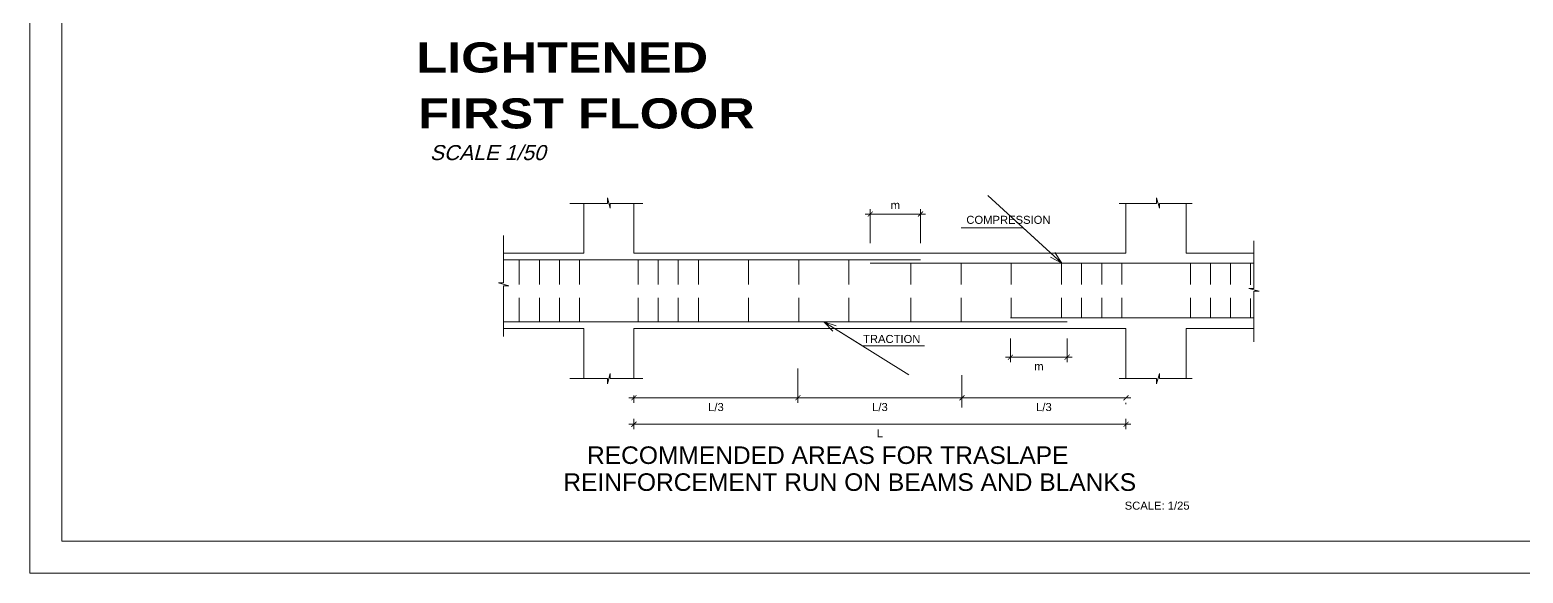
# Model space of a CAD drawing. Header units: millimetres. Extents: x -59 to 123, y 54 to 155.
# Drawn here: x 78.83 to 93.7, y 94.92 to 100.34 of the extents above; entities that cross this region are included whole.
import ezdxf
from ezdxf.enums import TextEntityAlignment as Align

# ---------------------------------------------------------------- set-up
doc = ezdxf.new("R2010")
doc.units = ezdxf.units.MM
doc.linetypes.add('CONTINUA', pattern=[0])
doc.layers.get('0').update_dxf_attribs({"lineweight": 9})
doc.layers.get('Defpoints').update_dxf_attribs({"lineweight": 0})
for name, color, linetype, lineweight in [('ACERO', 150, 'CONTINUA', 40), ('COTAS', 8, 'Continuous', 5), ('DET-CORTE', 86, 'Continuous', 50), ('PLUMA 1', 1, 'Continuous', 9), ('PLUMA 2 NUEVA', 7, 'Continuous', 25), ('TEXTOS', 3, 'Continuous', 0)]:
    doc.layers.add(name, color=color, linetype=linetype, lineweight=lineweight)
doc.layers.add('TEXTO', color=2, linetype='Continuous')
doc.layers.add('TEXTO2', color=3, linetype='Continuous')
doc.styles.add('ARIAL', font='arial.ttf')
doc.styles.add('ARIALNEG', font='arialbd.ttf')
doc.styles.add('LUIS', font='arial.ttf')
doc.dimstyles.new('luis', dxfattribs={"dimtxt": 0.08, "dimasz": 0.05, "dimexe": 0.05, "dimexo": 0.1, "dimgap": 0.05, "dimtad": 2, "dimzin": 4, "dimdsep": 46, "dimtxsty": 'LUIS', "dimblk": 'ARCHTICK', "dimcen": 2, "dimdle": 0.05, "dimclrd": 256, "dimclre": 256, "dimclrt": 56, "dimaunit": 1, "dimadec": 0, "dimazin": 0, "dimtfac": 1, "dimtix": 1, "dimtmove": 0, "dimatfit": 3, "dimfxl": 1, "dimlwd": -1, "dimlwe": -1, "dimarcsym": 0})

# ---------------------------------------------------------------- blocks, each defined once
blk = doc.blocks.new('_ArchTick')
at = {"color": 0, "linetype": 'ByBlock', "const_width": 0.15}
blk.add_lwpolyline([(-0.5, -0.5), (0.5, 0.5)], dxfattribs=at)
blk = doc.blocks.new('*D895')
at = {"layer": 'COTAS', "transparency": 16777216}
for p, q in [((86.482, 96.961), (86.482, 96.618)), ((84.799, 96.668), (86.532, 96.668)), ((84.849, 96.692), (84.849, 96.618))]:
    blk.add_line(p, q, dxfattribs=at)
at = {"layer": 'Defpoints', "color": 0, "transparency": 16777216}
for p in [(86.482, 97.061), (84.849, 96.792), (86.482, 96.668)]:
    blk.add_point(p, dxfattribs=at)
at = {"layer": 'COTAS', "transparency": 16777216, "xscale": 0.05, "yscale": 0.05, "zscale": 0.05, "rotation": 180}
blk.add_blockref('_ArchTick', (84.849, 96.668), dxfattribs=at)
at = {"layer": 'COTAS', "transparency": 16777216, "xscale": 0.05, "yscale": 0.05, "zscale": 0.05}
blk.add_blockref('_ArchTick', (86.482, 96.668), dxfattribs=at)
at = {"layer": 'COTAS', "color": 56, "lineweight": 5, "transparency": 16777216, "insert": (85.666, 96.576), "char_height": 0.08, "attachment_point": 5, "style": 'LUIS'}
blk.add_mtext('L/3', dxfattribs=at)
blk = doc.blocks.new('*D896')
at = {"layer": 'COTAS', "transparency": 16777216}
for p, q in [((84.799, 96.405), (89.799, 96.405)), ((84.849, 96.46), (84.849, 96.355)), ((89.749, 96.46), (89.749, 96.355))]:
    blk.add_line(p, q, dxfattribs=at)
at = {"layer": 'Defpoints', "color": 0, "transparency": 16777216}
for p in [(84.849, 96.56), (89.749, 96.56), (89.749, 96.405)]:
    blk.add_point(p, dxfattribs=at)
at = {"layer": 'COTAS', "transparency": 16777216, "xscale": 0.05, "yscale": 0.05, "zscale": 0.05, "rotation": 180}
blk.add_blockref('_ArchTick', (84.849, 96.405), dxfattribs=at)
at = {"layer": 'COTAS', "transparency": 16777216, "xscale": 0.05, "yscale": 0.05, "zscale": 0.05}
blk.add_blockref('_ArchTick', (89.749, 96.405), dxfattribs=at)
at = {"layer": 'COTAS', "color": 56, "lineweight": 5, "transparency": 16777216, "insert": (87.299, 96.315), "char_height": 0.08, "attachment_point": 5, "style": 'LUIS'}
blk.add_mtext('L', dxfattribs=at)
blk = doc.blocks.new('*D897')
at = {"layer": 'COTAS', "transparency": 16777216}
for p, q in [((88.599, 97.259), (88.599, 97.023)), ((89.164, 97.259), (89.164, 97.023)), ((88.549, 97.073), (89.214, 97.073))]:
    blk.add_line(p, q, dxfattribs=at)
at = {"layer": 'Defpoints', "color": 0, "transparency": 16777216}
for p in [(88.599, 97.359), (89.164, 97.359), (89.164, 97.073)]:
    blk.add_point(p, dxfattribs=at)
at = {"layer": 'COTAS', "transparency": 16777216, "xscale": 0.05, "yscale": 0.05, "zscale": 0.05, "rotation": 180}
blk.add_blockref('_ArchTick', (88.599, 97.073), dxfattribs=at)
at = {"layer": 'COTAS', "transparency": 16777216, "xscale": 0.05, "yscale": 0.05, "zscale": 0.05}
blk.add_blockref('_ArchTick', (89.164, 97.073), dxfattribs=at)
at = {"layer": 'COTAS', "color": 56, "lineweight": 5, "transparency": 16777216, "insert": (88.882, 96.983), "char_height": 0.08, "attachment_point": 5, "style": 'LUIS'}
blk.add_mtext('m', dxfattribs=at)
blk = doc.blocks.new('*D898')
at = {"layer": 'COTAS', "transparency": 16777216}
for p, q in [((87.152, 98.5), (87.752, 98.5)), ((87.202, 98.209), (87.202, 98.55)), ((87.702, 98.209), (87.702, 98.55))]:
    blk.add_line(p, q, dxfattribs=at)
at = {"layer": 'Defpoints', "color": 0, "transparency": 16777216}
for p in [(87.702, 98.5), (87.202, 98.109), (87.702, 98.109)]:
    blk.add_point(p, dxfattribs=at)
at = {"layer": 'COTAS', "transparency": 16777216, "xscale": 0.05, "yscale": 0.05, "zscale": 0.05, "rotation": 180}
blk.add_blockref('_ArchTick', (87.202, 98.5), dxfattribs=at)
at = {"layer": 'COTAS', "transparency": 16777216, "xscale": 0.05, "yscale": 0.05, "zscale": 0.05}
blk.add_blockref('_ArchTick', (87.702, 98.5), dxfattribs=at)
at = {"layer": 'COTAS', "color": 56, "lineweight": 5, "transparency": 16777216, "insert": (87.452, 98.59), "char_height": 0.08, "attachment_point": 5, "style": 'LUIS'}
blk.add_mtext('m', dxfattribs=at)
blk = doc.blocks.new('*D899')
at = {"layer": 'COTAS', "transparency": 16777216}
for p, q in [((86.432, 96.668), (88.166, 96.668)), ((86.482, 96.692), (86.482, 96.618)), ((88.116, 96.572), (88.116, 96.618))]:
    blk.add_line(p, q, dxfattribs=at)
at = {"layer": 'Defpoints', "color": 0, "transparency": 16777216}
for p in [(86.482, 96.792), (88.116, 96.672), (88.116, 96.668)]:
    blk.add_point(p, dxfattribs=at)
at = {"layer": 'COTAS', "transparency": 16777216, "xscale": 0.05, "yscale": 0.05, "zscale": 0.05, "rotation": 180}
blk.add_blockref('_ArchTick', (86.482, 96.668), dxfattribs=at)
at = {"layer": 'COTAS', "transparency": 16777216, "xscale": 0.05, "yscale": 0.05, "zscale": 0.05}
blk.add_blockref('_ArchTick', (88.116, 96.668), dxfattribs=at)
at = {"layer": 'COTAS', "color": 56, "lineweight": 5, "transparency": 16777216, "insert": (87.299, 96.576), "char_height": 0.08, "attachment_point": 5, "style": 'LUIS'}
blk.add_mtext('L/3', dxfattribs=at)
blk = doc.blocks.new('*D900')
at = {"layer": 'COTAS', "transparency": 16777216}
for p, q in [((88.116, 96.894), (88.116, 96.618)), ((88.066, 96.668), (89.799, 96.668)), ((89.749, 96.605), (89.749, 96.618))]:
    blk.add_line(p, q, dxfattribs=at)
at = {"layer": 'Defpoints', "color": 0, "transparency": 16777216}
for p in [(88.116, 96.994), (89.749, 96.705), (89.749, 96.668)]:
    blk.add_point(p, dxfattribs=at)
at = {"layer": 'COTAS', "transparency": 16777216, "xscale": 0.05, "yscale": 0.05, "zscale": 0.05, "rotation": 180}
blk.add_blockref('_ArchTick', (88.116, 96.668), dxfattribs=at)
at = {"layer": 'COTAS', "transparency": 16777216, "xscale": 0.05, "yscale": 0.05, "zscale": 0.05}
blk.add_blockref('_ArchTick', (89.749, 96.668), dxfattribs=at)
at = {"layer": 'COTAS', "color": 56, "lineweight": 5, "transparency": 16777216, "insert": (88.932, 96.576), "char_height": 0.08, "attachment_point": 5, "style": 'LUIS'}
blk.add_mtext('L/3', dxfattribs=at)

msp = doc.modelspace()

# ---------------------------------------------------------------- linework, layer by layer
at = {"layer": 'ACERO', "lineweight": 5}
for p, q in [((83.5489, 98.0425), (87.7023, 98.0425)), ((87.2023, 98.0103), (91.0207, 98.0103)), ((83.5489, 97.4255), (89.1644, 97.4255)), ((88.5989, 97.4671), (91.0207, 97.4671))]:
    msp.add_line(p, q, dxfattribs=at)
at = {"layer": 'Defpoints', "lineweight": 5, "ltscale": 0.5}
msp.add_lwpolyline([(78.8336, 94.9209), (123.0836, 94.9209), (123.0836, 124.7036), (78.8336, 124.7036)], close=True, dxfattribs=at)
at = {"layer": 'DET-CORTE', "lineweight": 5, "ltscale": 0.5}
msp.add_lwpolyline([(79.1516, 95.2389), (122.7657, 95.2389), (122.7657, 124.3856), (79.1516, 124.3856)], close=True, dxfattribs=at)
at = {"layer": 'PLUMA 1', "lineweight": 5}
for p, q in [((84.5847, 98.6061), (84.2102, 98.6061)), ((84.5847, 98.6601), (84.5847, 98.6061)), ((84.5847, 98.6601), (84.6131, 98.558)), ((84.9367, 98.6061), (84.6131, 98.6061)), ((84.6131, 98.558), (84.6131, 98.6061)), ((90.0544, 98.6061), (89.6799, 98.6061)), ((90.0544, 98.6601), (90.0544, 98.6061)), ((90.0544, 98.6601), (90.0828, 98.558)), ((90.4065, 98.6061), (90.0828, 98.6061)), ((90.0828, 98.558), (90.0828, 98.6061)), ((83.5489, 98.2867), (83.5489, 97.8129)), ((91.0207, 98.2327), (91.0207, 97.7589)), ((83.7072, 98.0425), (83.7072, 97.7984)), ((83.9072, 98.0425), (83.9072, 97.7984)), ((84.1072, 98.0425), (84.1072, 97.7984)), ((84.3072, 98.0425), (84.3072, 97.7984)), ((84.8906, 98.0425), (84.8906, 97.7984)), ((85.0906, 98.0425), (85.0906, 97.7984)), ((85.2906, 98.0425), (85.2906, 97.7984)), ((85.4906, 98.0425), (85.4906, 97.7984)), ((85.9906, 98.0425), (85.9906, 97.7984)), ((86.4906, 98.0425), (86.4906, 97.7984)), ((86.9906, 98.0425), (86.9906, 97.7984)), ((87.6072, 98.0103), (87.6072, 97.7984)), ((88.1072, 98.0103), (88.1072, 97.7984)), ((88.6072, 98.0103), (88.6072, 97.7984)), ((89.1072, 98.0142), (89.1072, 97.7984)), ((89.3072, 98.0103), (89.3072, 97.7984)), ((89.5072, 98.0103), (89.5072, 97.7984)), ((89.7072, 98.0103), (89.7072, 97.7984)), ((90.3906, 98.0103), (90.3906, 97.7984)), ((90.5906, 98.0103), (90.5906, 97.7984)), ((90.7906, 98.0103), (90.7906, 97.7984)), ((90.9906, 98.0103), (90.9906, 97.7945)), ((83.6028, 97.7845), (83.5008, 97.8129)), ((83.5008, 97.8129), (83.5489, 97.8129)), ((83.6028, 97.7845), (83.5489, 97.7845)), ((83.5489, 97.7845), (83.5489, 97.2812)), ((90.9725, 97.7589), (91.0207, 97.7589)), ((91.0746, 97.7305), (90.9725, 97.7589)), ((91.0746, 97.7305), (91.0207, 97.7305)), ((91.0207, 97.7305), (91.0207, 97.2273)), ((83.7072, 97.4255), (83.7072, 97.6638)), ((83.9072, 97.4255), (83.9072, 97.6638)), ((84.1072, 97.4297), (84.1072, 97.6638)), ((84.3072, 97.4255), (84.3072, 97.6638)), ((84.8906, 97.4255), (84.8906, 97.6638)), ((85.0906, 97.4297), (85.0906, 97.6638)), ((85.2906, 97.4255), (85.2906, 97.6638)), ((85.4906, 97.4255), (85.4906, 97.6638)), ((85.9906, 97.4255), (85.9906, 97.6638)), ((86.4906, 97.4255), (86.4906, 97.6638)), ((86.9906, 97.4255), (86.9906, 97.6638)), ((87.6072, 97.4255), (87.6072, 97.6638)), ((88.1072, 97.4255), (88.1072, 97.6638)), ((88.6072, 97.4671), (88.6072, 97.6638)), ((89.1072, 97.4671), (89.1072, 97.6638)), ((89.3072, 97.4671), (89.3072, 97.6638)), ((89.5072, 97.4671), (89.5072, 97.6638)), ((89.7072, 97.4671), (89.7072, 97.6638)), ((90.3906, 97.4671), (90.3906, 97.6638)), ((90.5906, 97.4671), (90.5906, 97.6638)), ((90.7906, 97.4671), (90.7906, 97.6638)), ((90.9906, 97.4632), (90.9906, 97.6599)), ((84.5847, 96.8619), (84.2102, 96.8619)), ((84.5847, 96.808), (84.6131, 96.9101)), ((84.5847, 96.808), (84.5847, 96.8619)), ((84.6131, 96.9101), (84.6131, 96.8619)), ((84.9367, 96.8619), (84.6131, 96.8619)), ((90.0544, 96.8619), (89.6799, 96.8619)), ((90.0544, 96.808), (90.0828, 96.9101)), ((90.0544, 96.808), (90.0544, 96.8619)), ((90.0828, 96.9101), (90.0828, 96.8619)), ((90.4065, 96.8619), (90.0828, 96.8619))]:
    msp.add_line(p, q, dxfattribs=at)
at = {"layer": 'PLUMA 2 NUEVA', "lineweight": 5}
for p, q in [((84.3489, 98.6061), (84.3489, 98.109)), ((84.8489, 98.6061), (84.8489, 98.109)), ((89.7489, 98.6061), (89.7489, 98.109)), ((90.3489, 98.6061), (90.3489, 98.109)), ((83.5489, 98.109), (84.3489, 98.109)), ((84.8489, 98.109), (89.7489, 98.109)), ((91.0207, 98.109), (90.3489, 98.109)), ((83.5489, 97.359), (84.3489, 97.359)), ((84.3489, 96.8619), (84.3489, 97.359)), ((84.8489, 97.359), (89.7489, 97.359)), ((84.8489, 96.8619), (84.8489, 97.359)), ((89.7489, 96.8619), (89.7489, 97.359)), ((91.0207, 97.359), (90.3489, 97.359)), ((90.3489, 96.8619), (90.3489, 97.359))]:
    msp.add_line(p, q, dxfattribs=at)

# ---------------------------------------------------------------- texts
at = {"layer": 'TEXTO', "lineweight": 5, "style": 'LUIS'}
for s, height, p in [('COMPRESSION', 0.08, (88.1592, 98.4025)), ('TRACTION', 0.08, (87.1308, 97.2152)), ('RECOMMENDED AREAS FOR TRASLAPE ', 0.175, (84.382, 96.0094)), ('REINFORCEMENT RUN ON BEAMS AND BLANKS', 0.175, (84.1456, 95.741))]:
    msp.add_text(s, height=height, dxfattribs=at).set_placement(p)
msp.add_text('SCALE: 1/25', height=0.08, dxfattribs=at).set_placement((90.0593, 95.5539), align=Align.CENTER)
at = {"layer": 'TEXTO2', "color": 8, "lineweight": 5, "style": 'ARIALNEG', "width": 1.2}
for s, p in [('LIGHTENED', (82.6821, 99.9107)), ('FIRST FLOOR', (82.7001, 99.3531))]:
    msp.add_text(s, height=0.3, dxfattribs=at).set_placement(p)
at = {"layer": 'TEXTOS', "lineweight": 5, "style": 'ARIAL', "oblique": 15}
msp.add_text('SCALE 1/50', height=0.15, dxfattribs=at).set_placement((82.8166, 99.0375))

# ---------------------------------------------------------------- dimensions: what is measured, and where the dimension line sits
at = {"layer": 'COTAS', "lineweight": 5}
for base, p1, p2, text, picture, middle in [((87.7023, 98.5003), (87.2023, 98.109), (87.7023, 98.109), 'm', '*D898', (87.4523, 98.5903)), ((89.1644, 97.0728), (88.5989, 97.359), (89.1644, 97.359), 'm', '*D897', (88.8817, 96.9828)), ((86.4822, 96.6677), (84.8489, 96.7919), (86.4822, 97.0614), 'L/3', '*D895', (85.6656, 96.5763)), ((89.7489, 96.6677), (88.1156, 96.9944), (89.7489, 96.7047), 'L/3', '*D900', (88.9322, 96.5763)), ((88.1156, 96.6677), (86.4822, 96.7919), (88.1156, 96.6719), 'L/3', '*D899', (87.2989, 96.5763)), ((89.7489, 96.405), (84.8489, 96.5598), (89.7489, 96.5598), 'L', '*D896', (87.2989, 96.315))]:
    dim = msp.add_linear_dim(base=base, p1=p1, p2=p2, text=text, dimstyle='luis', override={"dimtxsty": 'LUIS'}, dxfattribs=at)
    dim.commit()
    dim.dimension.update_dxf_attribs({"geometry": picture, "text_midpoint": middle})

# ---------------------------------------------------------------- leaders
for points in [[(89.1115, 98.0103), (88.7263, 98.3616), (88.1076, 98.3616)], [(86.7392, 97.4255), (87.1244, 97.1857), (87.7431, 97.1857)]]:
    msp.add_leader(points, dimstyle='luis', override={"dimasz": 0.125, "dimldrblk": 'OPEN30'}, dxfattribs=at)

doc.saveas('drawing.dxf')
